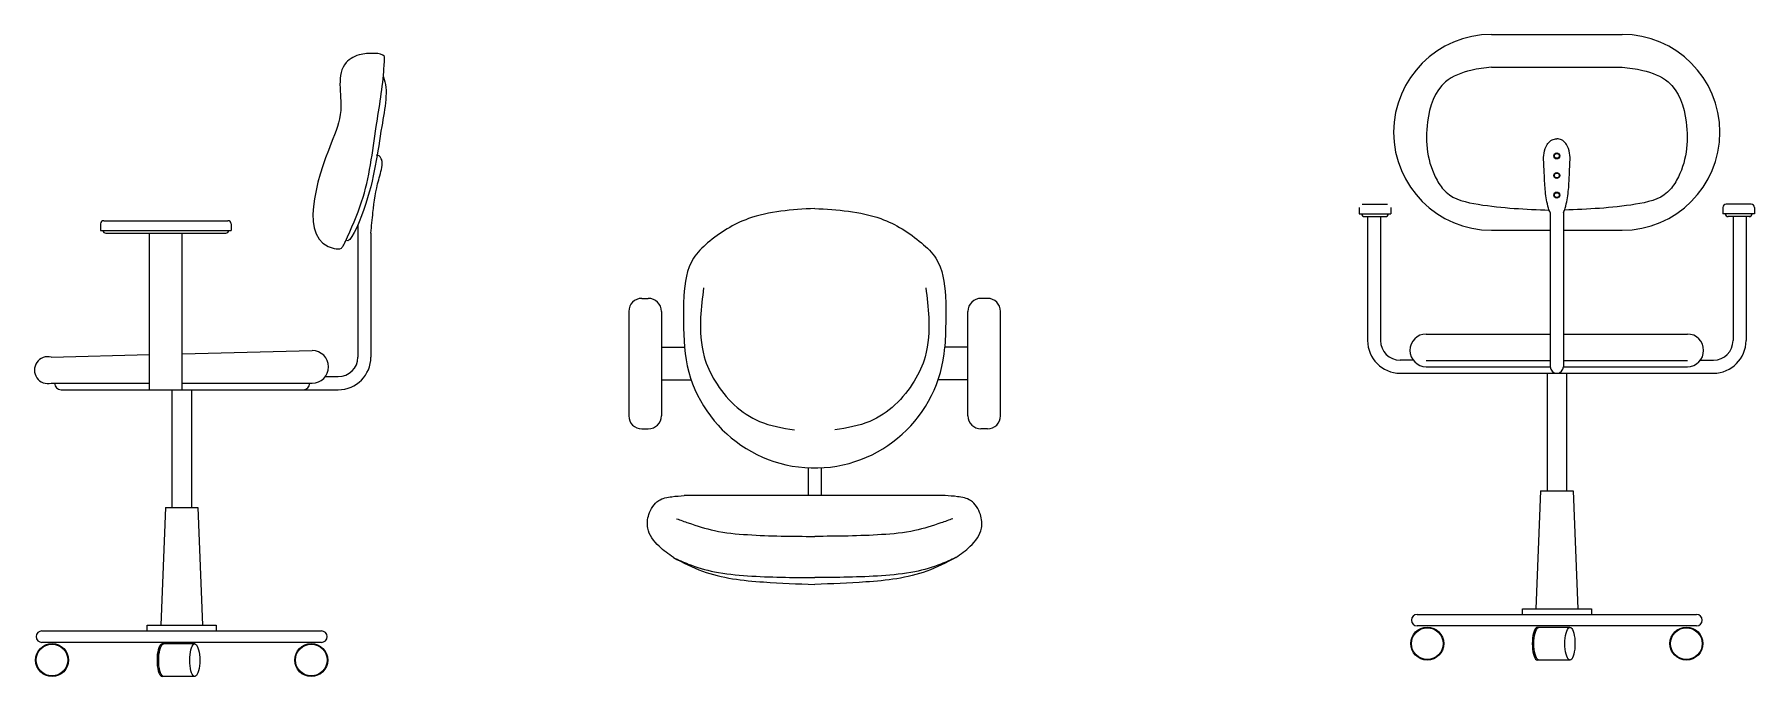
# Model space of a CAD drawing. Header units: millimetres. Extents: x 2455.3 to 2457.94, y 1593.04 to 1594.03.
import ezdxf

# ---------------------------------------------------------------- set-up
doc = ezdxf.new("R2010")
doc.units = ezdxf.units.MM

msp = doc.modelspace()

# ---------------------------------------------------------------- linework, layer by layer
for p, q in [((2457.5364, 1594.0261), (2457.7364, 1594.0261)), ((2457.5364, 1593.9761), (2457.7364, 1593.9761)), ((2455.4102, 1593.7407), (2455.6002, 1593.7407)), ((2457.3334, 1593.761), (2457.3334, 1593.751)), ((2457.3334, 1593.751), (2457.3821, 1593.751)), ((2457.3384, 1593.766), (2457.3771, 1593.766)), ((2457.3409, 1593.747), (2457.3746, 1593.747)), ((2457.3464, 1593.747), (2457.3464, 1593.557)), ((2457.3664, 1593.747), (2457.3664, 1593.557)), ((2457.3821, 1593.761), (2457.3821, 1593.751)), ((2457.6264, 1593.7531), (2457.6264, 1593.517)), ((2457.6464, 1593.7531), (2457.6464, 1593.517)), ((2457.8908, 1593.761), (2457.8908, 1593.751)), ((2457.9394, 1593.751), (2457.8908, 1593.751)), ((2457.9344, 1593.766), (2457.8958, 1593.766)), ((2457.932, 1593.747), (2457.8983, 1593.747)), ((2457.9064, 1593.747), (2457.9064, 1593.557)), ((2457.9264, 1593.747), (2457.9264, 1593.557)), ((2457.9394, 1593.761), (2457.9394, 1593.751)), ((2455.4052, 1593.7357), (2455.4052, 1593.7257)), ((2455.4052, 1593.7257), (2455.6052, 1593.7257)), ((2455.4134, 1593.7217), (2455.5971, 1593.7217)), ((2455.4802, 1593.4817), (2455.4802, 1593.7217)), ((2455.5302, 1593.4817), (2455.5302, 1593.7217)), ((2455.6052, 1593.7357), (2455.6052, 1593.7257)), ((2455.7994, 1593.734), (2455.7994, 1593.5317)), ((2455.8194, 1593.7217), (2455.8194, 1593.5317)), ((2457.5364, 1593.7261), (2457.6264, 1593.7261)), ((2457.6464, 1593.7261), (2457.7364, 1593.7261)), ((2456.2344, 1593.6217), (2456.2444, 1593.6217)), ((2456.7641, 1593.6217), (2456.7541, 1593.6217)), ((2456.2144, 1593.6017), (2456.2144, 1593.4417)), ((2456.2644, 1593.6017), (2456.2644, 1593.4417)), ((2456.7341, 1593.4417), (2456.7341, 1593.6017)), ((2456.7841, 1593.4417), (2456.7841, 1593.6017)), ((2457.4364, 1593.567), (2457.6264, 1593.567)), ((2457.6464, 1593.567), (2457.8364, 1593.567)), ((2455.3294, 1593.5317), (2455.4802, 1593.5355)), ((2455.5302, 1593.5367), (2455.7294, 1593.5417)), ((2456.2644, 1593.5467), (2456.2998, 1593.5467)), ((2456.7341, 1593.5467), (2456.6987, 1593.5467)), ((2457.4164, 1593.527), (2457.3964, 1593.527)), ((2457.3964, 1593.507), (2457.8764, 1593.507)), ((2457.4364, 1593.5267), (2457.6264, 1593.5267)), ((2457.4364, 1593.517), (2457.6264, 1593.517)), ((2457.6214, 1593.507), (2457.6214, 1593.3265)), ((2457.6464, 1593.5267), (2457.8364, 1593.5267)), ((2457.6464, 1593.517), (2457.8364, 1593.517)), ((2457.6514, 1593.507), (2457.6514, 1593.3265)), ((2457.8564, 1593.527), (2457.8764, 1593.527)), ((2455.3294, 1593.4917), (2455.4802, 1593.4917)), ((2455.3447, 1593.4817), (2455.7157, 1593.4817)), ((2455.5144, 1593.4817), (2455.5144, 1593.3012)), ((2455.5302, 1593.4917), (2455.7294, 1593.4917)), ((2455.5444, 1593.4817), (2455.5444, 1593.3012)), ((2455.7157, 1593.4817), (2455.7694, 1593.4817)), ((2455.7494, 1593.5017), (2455.7694, 1593.5017)), ((2456.2644, 1593.4967), (2456.3102, 1593.4967)), ((2456.7341, 1593.4967), (2456.6884, 1593.4967)), ((2456.2344, 1593.4217), (2456.2444, 1593.4217)), ((2456.7641, 1593.4217), (2456.7541, 1593.4217)), ((2456.4893, 1593.3621), (2456.4893, 1593.3195)), ((2456.5093, 1593.3621), (2456.5093, 1593.3195)), ((2456.6993, 1593.3195), (2456.2993, 1593.3195)), ((2457.6114, 1593.3265), (2457.6044, 1593.146)), ((2457.6114, 1593.3265), (2457.6614, 1593.3265)), ((2457.6614, 1593.3265), (2457.6684, 1593.146)), ((2455.5044, 1593.3012), (2455.4974, 1593.1207)), ((2455.5044, 1593.3012), (2455.5544, 1593.3012)), ((2455.5544, 1593.3012), (2455.5614, 1593.1207)), ((2457.4224, 1593.1374), (2457.8505, 1593.1374)), ((2457.5836, 1593.146), (2457.6893, 1593.146)), ((2457.5836, 1593.1374), (2457.5836, 1593.146)), ((2457.6893, 1593.146), (2457.6893, 1593.1374)), ((2455.3153, 1593.1121), (2455.7435, 1593.1121)), ((2455.4765, 1593.1207), (2455.5822, 1593.1207)), ((2455.4765, 1593.1121), (2455.4765, 1593.1207)), ((2455.5822, 1593.1207), (2455.5822, 1593.1121)), ((2457.8505, 1593.1198), (2457.4224, 1593.1198)), ((2455.7435, 1593.0945), (2455.3153, 1593.0945))]:
    msp.add_line(p, q)
at = {"linetype": 'Continuous'}
for p, q in [((2457.6005, 1593.1086), (2457.5998, 1593.105)), ((2457.6015, 1593.1117), (2457.6005, 1593.1086)), ((2457.6026, 1593.1142), (2457.6015, 1593.1117)), ((2457.6023, 1593.105), (2457.603, 1593.1086)), ((2457.6038, 1593.116), (2457.6026, 1593.1142)), ((2457.603, 1593.1086), (2457.604, 1593.1117)), ((2457.6051, 1593.1171), (2457.6038, 1593.116)), ((2457.604, 1593.1117), (2457.6051, 1593.1142)), ((2457.6065, 1593.1175), (2457.6051, 1593.1171)), ((2457.6051, 1593.1142), (2457.6063, 1593.116)), ((2457.6063, 1593.116), (2457.6076, 1593.1171)), ((2457.6077, 1593.1172), (2457.6065, 1593.1175)), ((2457.609, 1593.1175), (2457.6065, 1593.1175)), ((2457.6076, 1593.1171), (2457.609, 1593.1175)), ((2457.6565, 1593.1175), (2457.609, 1593.1175)), ((2457.6498, 1593.105), (2457.6506, 1593.1086)), ((2457.6506, 1593.1086), (2457.6516, 1593.1117)), ((2457.6516, 1593.1117), (2457.6527, 1593.1142)), ((2457.6527, 1593.1142), (2457.6539, 1593.116)), ((2457.6539, 1593.116), (2457.6552, 1593.1171)), ((2457.6552, 1593.1171), (2457.6565, 1593.1175)), ((2457.6565, 1593.1175), (2457.6579, 1593.1171)), ((2457.6579, 1593.1171), (2457.6592, 1593.116)), ((2457.6592, 1593.116), (2457.6604, 1593.1142)), ((2457.6604, 1593.1142), (2457.6615, 1593.1117)), ((2457.6615, 1593.1117), (2457.6624, 1593.1086)), ((2457.6624, 1593.1086), (2457.6632, 1593.105)), ((2455.4935, 1593.0833), (2455.4927, 1593.0797)), ((2455.4944, 1593.0864), (2455.4935, 1593.0833)), ((2455.4955, 1593.0889), (2455.4944, 1593.0864)), ((2455.4952, 1593.0797), (2455.496, 1593.0833)), ((2455.4968, 1593.0907), (2455.4955, 1593.0889)), ((2455.496, 1593.0833), (2455.4969, 1593.0864)), ((2455.4981, 1593.0918), (2455.4968, 1593.0907)), ((2455.4969, 1593.0864), (2455.498, 1593.0889)), ((2455.498, 1593.0889), (2455.4993, 1593.0907)), ((2455.4994, 1593.0922), (2455.4981, 1593.0918)), ((2455.4993, 1593.0907), (2455.5006, 1593.0918)), ((2455.5007, 1593.0919), (2455.4994, 1593.0922)), ((2455.5019, 1593.0922), (2455.4994, 1593.0922)), ((2455.5006, 1593.0918), (2455.5019, 1593.0922)), ((2455.5495, 1593.0922), (2455.5019, 1593.0922)), ((2455.5428, 1593.0797), (2455.5435, 1593.0833)), ((2455.5435, 1593.0833), (2455.5445, 1593.0864)), ((2455.5445, 1593.0864), (2455.5456, 1593.0889)), ((2455.5456, 1593.0889), (2455.5468, 1593.0907)), ((2455.5468, 1593.0907), (2455.5481, 1593.0918)), ((2455.5481, 1593.0918), (2455.5495, 1593.0922)), ((2455.5495, 1593.0922), (2455.5508, 1593.0918)), ((2455.5508, 1593.0918), (2455.5521, 1593.0907)), ((2455.5521, 1593.0907), (2455.5533, 1593.0889)), ((2455.5533, 1593.0889), (2455.5544, 1593.0864)), ((2455.5544, 1593.0864), (2455.5554, 1593.0833)), ((2455.5554, 1593.0833), (2455.5561, 1593.0797)), ((2457.5989, 1593.0969), (2457.5987, 1593.0925)), ((2457.5987, 1593.0925), (2457.5989, 1593.0882)), ((2457.5992, 1593.1011), (2457.5989, 1593.0969)), ((2457.5989, 1593.0882), (2457.5992, 1593.084)), ((2457.5998, 1593.105), (2457.5992, 1593.1011)), ((2457.5992, 1593.084), (2457.5998, 1593.08)), ((2457.6012, 1593.0925), (2457.6014, 1593.0969)), ((2457.6014, 1593.0882), (2457.6012, 1593.0925)), ((2457.6014, 1593.0969), (2457.6017, 1593.1011)), ((2457.6017, 1593.084), (2457.6014, 1593.0882)), ((2457.6017, 1593.1011), (2457.6023, 1593.105)), ((2457.6023, 1593.08), (2457.6017, 1593.084)), ((2457.6488, 1593.0925), (2457.6489, 1593.0969)), ((2457.6489, 1593.0882), (2457.6488, 1593.0925)), ((2457.6489, 1593.0969), (2457.6493, 1593.1011)), ((2457.6493, 1593.084), (2457.6489, 1593.0882)), ((2457.6493, 1593.1011), (2457.6498, 1593.105)), ((2457.6498, 1593.08), (2457.6493, 1593.084)), ((2457.6632, 1593.105), (2457.6638, 1593.1011)), ((2457.6638, 1593.084), (2457.6632, 1593.08)), ((2457.6638, 1593.1011), (2457.6641, 1593.0969)), ((2457.6641, 1593.0882), (2457.6638, 1593.084)), ((2457.6641, 1593.0969), (2457.6642, 1593.0925)), ((2457.6642, 1593.0925), (2457.6641, 1593.0882)), ((2455.4918, 1593.0716), (2455.4917, 1593.0672)), ((2455.4917, 1593.0672), (2455.4918, 1593.0629)), ((2455.4921, 1593.0758), (2455.4918, 1593.0716)), ((2455.4918, 1593.0629), (2455.4921, 1593.0587)), ((2455.4927, 1593.0797), (2455.4921, 1593.0758)), ((2455.4921, 1593.0587), (2455.4927, 1593.0547)), ((2455.4942, 1593.0672), (2455.4943, 1593.0716)), ((2455.4943, 1593.0629), (2455.4942, 1593.0672)), ((2455.4943, 1593.0716), (2455.4946, 1593.0758)), ((2455.4946, 1593.0587), (2455.4943, 1593.0629)), ((2455.4946, 1593.0758), (2455.4952, 1593.0797)), ((2455.4952, 1593.0547), (2455.4946, 1593.0587)), ((2455.5417, 1593.0672), (2455.5419, 1593.0716)), ((2455.5419, 1593.0629), (2455.5417, 1593.0672)), ((2455.5419, 1593.0716), (2455.5422, 1593.0758)), ((2455.5422, 1593.0587), (2455.5419, 1593.0629)), ((2455.5422, 1593.0758), (2455.5428, 1593.0797)), ((2455.5428, 1593.0547), (2455.5422, 1593.0587)), ((2455.5561, 1593.0797), (2455.5567, 1593.0758)), ((2455.5567, 1593.0587), (2455.5561, 1593.0547)), ((2455.5567, 1593.0758), (2455.5571, 1593.0716)), ((2455.5571, 1593.0629), (2455.5567, 1593.0587)), ((2455.5571, 1593.0716), (2455.5572, 1593.0672)), ((2455.5572, 1593.0672), (2455.5571, 1593.0629)), ((2457.5998, 1593.08), (2457.6005, 1593.0765)), ((2457.6005, 1593.0765), (2457.6015, 1593.0734)), ((2457.6015, 1593.0734), (2457.6026, 1593.0709)), ((2457.603, 1593.0765), (2457.6023, 1593.08)), ((2457.6026, 1593.0709), (2457.6038, 1593.069)), ((2457.604, 1593.0734), (2457.603, 1593.0765)), ((2457.6038, 1593.069), (2457.6051, 1593.0679)), ((2457.6051, 1593.0709), (2457.604, 1593.0734)), ((2457.6063, 1593.069), (2457.6051, 1593.0709)), ((2457.6051, 1593.0679), (2457.6065, 1593.0675)), ((2457.6076, 1593.0679), (2457.6063, 1593.069)), ((2457.6065, 1593.0675), (2457.6077, 1593.0679)), ((2457.609, 1593.0675), (2457.6065, 1593.0675)), ((2457.609, 1593.0675), (2457.6076, 1593.0679)), ((2457.6565, 1593.0675), (2457.609, 1593.0675)), ((2457.6506, 1593.0765), (2457.6498, 1593.08)), ((2457.6516, 1593.0734), (2457.6506, 1593.0765)), ((2457.6527, 1593.0709), (2457.6516, 1593.0734)), ((2457.6539, 1593.069), (2457.6527, 1593.0709)), ((2457.6552, 1593.0679), (2457.6539, 1593.069)), ((2457.6565, 1593.0675), (2457.6552, 1593.0679)), ((2457.6579, 1593.0679), (2457.6565, 1593.0675)), ((2457.6592, 1593.069), (2457.6579, 1593.0679)), ((2457.6604, 1593.0709), (2457.6592, 1593.069)), ((2457.6615, 1593.0734), (2457.6604, 1593.0709)), ((2457.6624, 1593.0765), (2457.6615, 1593.0734)), ((2457.6632, 1593.08), (2457.6624, 1593.0765)), ((2455.4927, 1593.0547), (2455.4935, 1593.0511)), ((2455.4935, 1593.0511), (2455.4944, 1593.0481)), ((2455.4944, 1593.0481), (2455.4955, 1593.0456)), ((2455.496, 1593.0511), (2455.4952, 1593.0547)), ((2455.4955, 1593.0456), (2455.4968, 1593.0437)), ((2455.4969, 1593.0481), (2455.496, 1593.0511)), ((2455.4968, 1593.0437), (2455.4981, 1593.0426)), ((2455.498, 1593.0456), (2455.4969, 1593.0481)), ((2455.4993, 1593.0437), (2455.498, 1593.0456)), ((2455.4981, 1593.0426), (2455.4994, 1593.0422)), ((2455.5006, 1593.0426), (2455.4993, 1593.0437)), ((2455.4994, 1593.0422), (2455.5007, 1593.0426)), ((2455.5019, 1593.0422), (2455.4994, 1593.0422)), ((2455.5019, 1593.0422), (2455.5006, 1593.0426)), ((2455.5495, 1593.0422), (2455.5019, 1593.0422)), ((2455.5435, 1593.0511), (2455.5428, 1593.0547)), ((2455.5445, 1593.0481), (2455.5435, 1593.0511)), ((2455.5456, 1593.0456), (2455.5445, 1593.0481)), ((2455.5468, 1593.0437), (2455.5456, 1593.0456)), ((2455.5481, 1593.0426), (2455.5468, 1593.0437)), ((2455.5495, 1593.0422), (2455.5481, 1593.0426)), ((2455.5508, 1593.0426), (2455.5495, 1593.0422)), ((2455.5521, 1593.0437), (2455.5508, 1593.0426)), ((2455.5533, 1593.0456), (2455.5521, 1593.0437)), ((2455.5544, 1593.0481), (2455.5533, 1593.0456)), ((2455.5554, 1593.0511), (2455.5544, 1593.0481)), ((2455.5561, 1593.0547), (2455.5554, 1593.0511))]:
    msp.add_line(p, q, dxfattribs=at)
for centre, radius in [((2457.6364, 1593.8399), 0.00466), ((2457.6364, 1593.8399), 0.00366), ((2457.6364, 1593.8099), 0.00466), ((2457.6364, 1593.8099), 0.00366), ((2457.6364, 1593.7799), 0.00466), ((2457.6364, 1593.7799), 0.00366), ((2457.4379, 1593.0927), 0.0253), ((2457.4379, 1593.0927), 0.0243), ((2457.835, 1593.0927), 0.0253), ((2457.835, 1593.0927), 0.0243), ((2455.3308, 1593.0674), 0.0253), ((2455.3308, 1593.0674), 0.0243), ((2455.7279, 1593.0674), 0.0253), ((2455.7279, 1593.0674), 0.0243)]:
    msp.add_circle(centre, radius)
for centre, radius, start, end in [((2457.5364, 1593.8761), 0.15, 90, 270), ((2457.7364, 1593.8761), 0.15, 270, 90), ((2455.4102, 1593.7357), 0.005, 90, 180), ((2455.6002, 1593.7357), 0.005, 0, 90), ((2457.3413, 1593.751), 0.004, 179.8019, 274.7661), ((2457.3743, 1593.751), 0.004, 265.2339, 0.1981), ((2457.8958, 1593.761), 0.005, 90, 180), ((2457.8986, 1593.751), 0.004, 179.8019, 274.7661), ((2457.9316, 1593.751), 0.004, 265.2339, 0.1981), ((2457.9344, 1593.761), 0.005, 0, 90), ((2455.413, 1593.7257), 0.004, 179.8019, 274.7661), ((2455.5974, 1593.7257), 0.004, 265.2339, 0.1981), ((2456.2344, 1593.6017), 0.02, 90, 180), ((2456.2444, 1593.6017), 0.02, 360, 90), ((2456.7541, 1593.6017), 0.02, 90, 180), ((2456.7641, 1593.6017), 0.02, 0, 90), ((2456.4993, 1593.5618), 0.2, 181.3986, 355.6618), ((2457.3964, 1593.557), 0.05, 180, 270), ((2457.3964, 1593.557), 0.03, 180, 270), ((2457.4364, 1593.542), 0.025, 90, 270), ((2457.8364, 1593.542), 0.025, 270, 90), ((2457.8764, 1593.557), 0.05, 270, 0), ((2457.8764, 1593.557), 0.03, 270, 0), ((2455.3244, 1593.5117), 0.0206, 75.9638, 284.0362), ((2455.7294, 1593.5167), 0.025, 270, 90), ((2455.7694, 1593.5317), 0.05, 270, 0), ((2455.7694, 1593.5317), 0.03, 270, 0), ((2457.6364, 1593.517), 0.01, 180, 0), ((2455.3447, 1593.4917), 0.01, 180, 270), ((2455.7157, 1593.4917), 0.01, 270, 360), ((2456.2344, 1593.4417), 0.02, 180, 270), ((2456.2444, 1593.4417), 0.02, 270, 360), ((2456.7541, 1593.4417), 0.02, 180, 270), ((2456.7641, 1593.4417), 0.02, 270, 0), ((2457.4224, 1593.1286), 0.00879, 90, 270), ((2457.8505, 1593.1286), 0.00879, 270, 90), ((2455.3153, 1593.1033), 0.00879, 90, 270), ((2455.7435, 1593.1033), 0.00879, 270, 90)]:
    msp.add_arc(centre, radius, start, end)
at = {"start_tangent": (0.999964, -0.008543), "end_tangent": (0.999964, -0.008543)}
msp.add_spline([(2455.8259, 1593.997), (2455.84, 1593.992), (2455.8402, 1593.9862), (2455.8394, 1593.9746), (2455.8276, 1593.885), (2455.8051, 1593.7695), (2455.7803, 1593.7087), (2455.7771, 1593.7023), (2455.7742, 1593.6988), (2455.7633, 1593.698), (2455.7584, 1593.8594), (2455.7731, 1593.9096), (2455.7815, 1593.983), (2455.8045, 1593.9955), (2455.8259, 1593.997)], degree=3, dxfattribs=at)
for points, knots in [([(2455.8384, 1593.9609), (2455.8468, 1593.9416), (2455.8322, 1593.8733), (2455.8234, 1593.7866), (2455.7875, 1593.7044), (2455.7813, 1593.7109)], [0.6867188, 0.6867188, 0.6867188, 0.6867188, 0.7706784, 0.8883881, 0.9493982, 0.9493982, 0.9493982, 0.9493982]), ([(2457.5364, 1593.9761), (2457.5259, 1593.9748), (2457.5014, 1593.9716), (2457.4541, 1593.9542), (2457.431, 1593.8836), (2457.4391, 1593.8215), (2457.4714, 1593.7744), (2457.5361, 1593.7605), (2457.589, 1593.7582), (2457.6246, 1593.757)], [0, 0, 0, 0, 0.0320572, 0.0746376, 0.1421308, 0.2325539, 0.2556385, 0.3082585, 0.4169022, 0.4169022, 0.4169022, 0.4169022]), ([(2457.7364, 1593.9761), (2457.747, 1593.9748), (2457.7715, 1593.9716), (2457.8188, 1593.9542), (2457.8419, 1593.8836), (2457.8338, 1593.8215), (2457.8015, 1593.7744), (2457.7368, 1593.7605), (2457.6838, 1593.7582), (2457.6483, 1593.757)], [0, 0, 0, 0, 0.0320572, 0.0746376, 0.1421308, 0.2325539, 0.2556385, 0.3082585, 0.4169022, 0.4169022, 0.4169022, 0.4169022]), ([(2457.6264, 1593.7531), (2457.6252, 1593.7549), (2457.6228, 1593.7623), (2457.6196, 1593.7763), (2457.6176, 1593.798), (2457.617, 1593.824), (2457.6147, 1593.8478), (2457.6258, 1593.8645), (2457.634, 1593.8658), (2457.6364, 1593.8662)], [0.011176, 0.011176, 0.011176, 0.011176, 0.0179523, 0.0314291, 0.0566529, 0.0817582, 0.1101651, 0.1269883, 0.1343962, 0.1343962, 0.1343962, 0.1343962]), ([(2457.6464, 1593.7531), (2457.6477, 1593.7549), (2457.6501, 1593.7623), (2457.6533, 1593.7763), (2457.6553, 1593.798), (2457.6559, 1593.824), (2457.6582, 1593.8478), (2457.6471, 1593.8645), (2457.6389, 1593.8658), (2457.6364, 1593.8662)], [0.011176, 0.011176, 0.011176, 0.011176, 0.0179523, 0.0314291, 0.0566529, 0.0817582, 0.1101651, 0.1269883, 0.1343962, 0.1343962, 0.1343962, 0.1343962])]:
    msp.add_open_spline(points, degree=3, knots=knots)
for points in [[(2455.8194, 1593.7217), (2455.8225, 1593.7532), (2455.8313, 1593.8034), (2455.8366, 1593.8289), (2455.8359, 1593.8339), (2455.8344, 1593.8365), (2455.8321, 1593.8398), (2455.8276, 1593.8409)], [(2456.4993, 1593.7594), (2456.3978, 1593.7438), (2456.3353, 1593.7065), (2456.3136, 1593.6831), (2456.2988, 1593.625), (2456.2998, 1593.5467)], [(2456.4993, 1593.7594), (2456.6007, 1593.7438), (2456.6632, 1593.7065), (2456.685, 1593.6831), (2456.6997, 1593.625), (2456.6987, 1593.5467)], [(2456.3291, 1593.638), (2456.3246, 1593.5922), (2456.3301, 1593.532), (2456.3466, 1593.4949), (2456.4146, 1593.4332), (2456.4683, 1593.4201)], [(2456.6695, 1593.638), (2456.674, 1593.5922), (2456.6684, 1593.532), (2456.6519, 1593.4949), (2456.5839, 1593.4332), (2456.5303, 1593.4201)], [(2456.2828, 1593.2246), (2456.2609, 1593.2418), (2456.2435, 1593.2694), (2456.2453, 1593.2904), (2456.2603, 1593.3119), (2456.2805, 1593.3178), (2456.2993, 1593.3195)], [(2456.7157, 1593.2246), (2456.7377, 1593.2418), (2456.755, 1593.2694), (2456.7532, 1593.2904), (2456.7383, 1593.3119), (2456.7181, 1593.3178), (2456.6993, 1593.3195)], [(2456.2877, 1593.2839), (2456.3057, 1593.2777), (2456.3458, 1593.2659), (2456.3966, 1593.2596), (2456.4993, 1593.2569)], [(2456.7109, 1593.2839), (2456.6928, 1593.2777), (2456.6527, 1593.2659), (2456.6019, 1593.2596), (2456.4993, 1593.2569)], [(2456.2828, 1593.2246), (2456.3274, 1593.2037), (2456.4211, 1593.1871), (2456.4993, 1593.1833)], [(2456.2828, 1593.2246), (2456.3057, 1593.2146), (2456.3458, 1593.2028), (2456.3966, 1593.1966), (2456.4993, 1593.1938)], [(2456.7157, 1593.2246), (2456.6711, 1593.2037), (2456.5775, 1593.1871), (2456.4993, 1593.1833)], [(2456.7157, 1593.2246), (2456.6928, 1593.2146), (2456.6527, 1593.2028), (2456.6019, 1593.1966), (2456.4993, 1593.1938)]]:
    msp.add_spline(points, degree=3)

doc.saveas('drawing.dxf')
